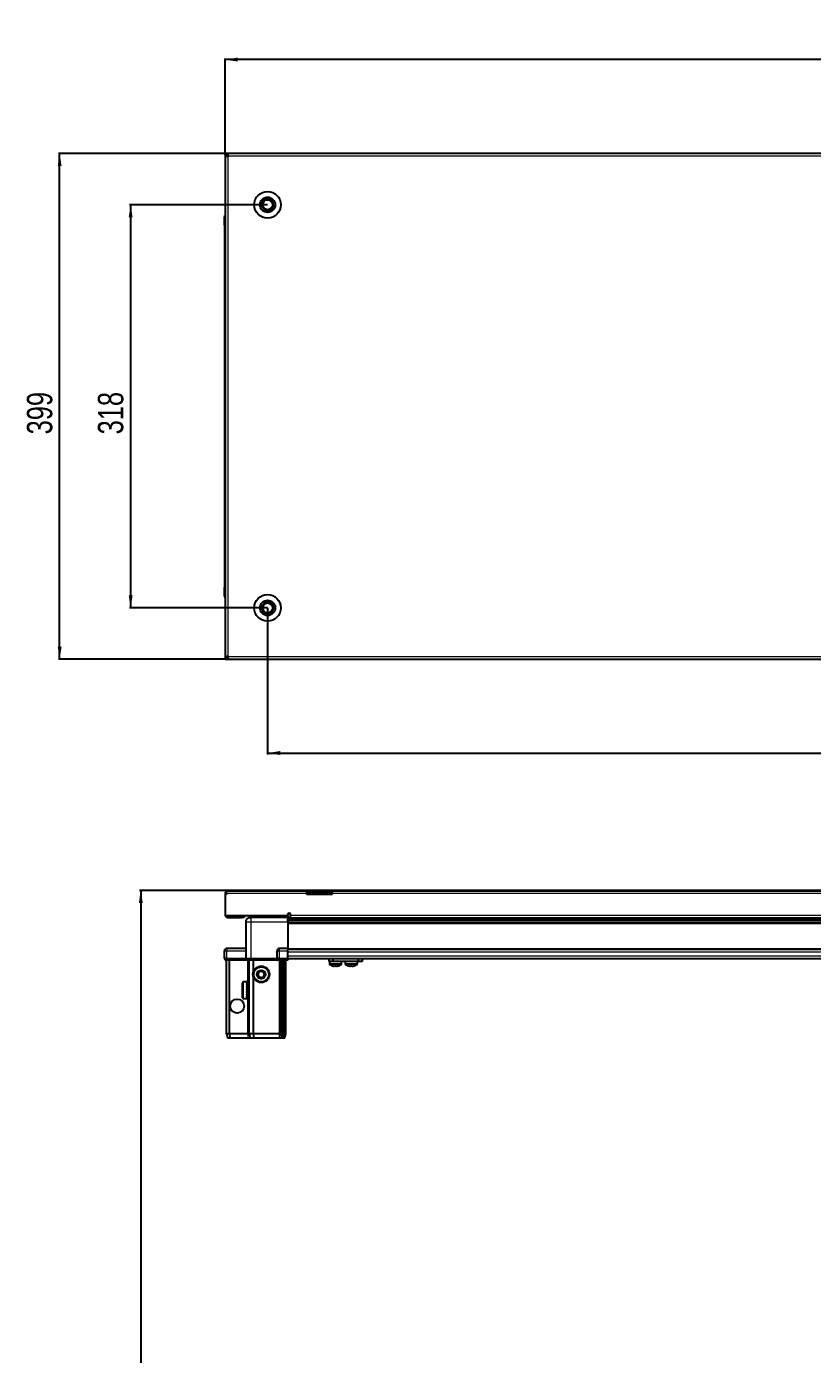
# Model space of a CAD drawing. Header units: millimetres. Extents: x 1415 to 5308, y -619 to 1524.
# Drawn here: x 1415 to 2035, y 428 to 1476 of the extents above; entities that cross this region are included whole.
import ezdxf

# ---------------------------------------------------------------- set-up
doc = ezdxf.new("R2010")
doc.units = ezdxf.units.MM
doc.layers.add('FORMAT', color=7, linetype='Continuous')
doc.styles.add('SLDTEXTSTYLE0', font='TXT', dxfattribs={"width": 0.75})
doc.dimstyles.new('SLDDIMSTYLE0', dxfattribs={"dimtxt": 20, "dimasz": 10, "dimexe": 0, "dimexo": 0.0625, "dimgap": 5, "dimtad": 2, "dimdec": 1, "dimrnd": 1e-09, "dimzin": 12, "dimdsep": 46, "dimtxsty": 'SLDTEXTSTYLE0', "dimsah": 1, "dimcen": 0.09, "dimadec": 0, "dimazin": 3, "dimtfac": 1, "dimtofl": 0, "dimtmove": 0, "dimatfit": 3, "dimfxl": 0, "dimfrac": 2, "dimtolj": 1, "dimtzin": 12, "dimarcsym": 0})

# ---------------------------------------------------------------- blocks, each defined once
blk = doc.blocks.new('_D')
at = {"layer": 'FORMAT'}
for p, q in [((1571.3, 1375.8), (1439.8, 1375.8)), ((1440.8, 976.8), (1440.8, 1375.8)), ((1571.3, 976.8), (1439.8, 976.8))]:
    blk.add_line(p, q, dxfattribs=at)
for points in [[(1440.8, 1375.8), (1439.3, 1365.8), (1442.4, 1365.8)], [(1440.8, 976.8), (1442.4, 986.8), (1439.3, 986.8)]]:
    blk.add_solid(points, dxfattribs=at)
at = {"layer": 'FORMAT', "insert": (1415, 1154.2), "char_height": 20, "attachment_point": 1, "rotation": 90, "style": 'SLDTEXTSTYLE0'}
blk.add_mtext('399', dxfattribs=at)
blk = doc.blocks.new('_D_1')
at = {"layer": 'FORMAT'}
for p, q in [((1571.3, 1375.8), (1571.3, 1450.8)), ((2570.3, 1449.8), (1571.3, 1449.8)), ((2570.3, 1375.8), (2570.3, 1450.8))]:
    blk.add_line(p, q, dxfattribs=at)
for points in [[(1571.3, 1449.8), (1581.3, 1448.3), (1581.3, 1451.4)], [(2570.3, 1449.8), (2560.3, 1451.4), (2560.3, 1448.3)]]:
    blk.add_solid(points, dxfattribs=at)
at = {"layer": 'FORMAT', "insert": (2048.7, 1475.6), "char_height": 20, "attachment_point": 1, "style": 'SLDTEXTSTYLE0'}
blk.add_mtext('999', dxfattribs=at)
blk = doc.blocks.new('_D_2')
at = {"layer": 'FORMAT'}
for p, q in [((1604.8, 1017.3), (1604.8, 901.8)), ((2536.8, 1017.3), (2536.8, 901.8)), ((1604.8, 902.8), (2536.8, 902.8))]:
    blk.add_line(p, q, dxfattribs=at)
for points in [[(1604.8, 902.8), (1614.8, 901.3), (1614.8, 904.4)], [(2536.8, 902.8), (2526.8, 904.4), (2526.8, 901.3)]]:
    blk.add_solid(points, dxfattribs=at)
at = {"layer": 'FORMAT', "insert": (2048.7, 928.6), "char_height": 20, "attachment_point": 1, "style": 'SLDTEXTSTYLE0'}
blk.add_mtext('932', dxfattribs=at)
blk = doc.blocks.new('_D_4')
at = {"layer": 'FORMAT'}
for p, q in [((1604.8, 1335.3), (1495.8, 1335.3)), ((1496.8, 1335.3), (1496.8, 1017.3)), ((1604.8, 1017.3), (1495.8, 1017.3))]:
    blk.add_line(p, q, dxfattribs=at)
for points in [[(1496.8, 1335.3), (1495.3, 1325.3), (1498.4, 1325.3)], [(1496.8, 1017.3), (1498.4, 1027.3), (1495.3, 1027.3)]]:
    blk.add_solid(points, dxfattribs=at)
at = {"layer": 'FORMAT', "insert": (1471, 1154.2), "char_height": 20, "attachment_point": 1, "rotation": 90, "style": 'SLDTEXTSTYLE0'}
blk.add_mtext('318', dxfattribs=at)
blk = doc.blocks.new('_D_8')
at = {"layer": 'FORMAT'}
for p, q in [((2065, 794.5), (1503.8, 794.5)), ((1504.8, 794.5), (1504.8, -612.5)), ((1573.4, -612.5), (1503.8, -612.5))]:
    blk.add_line(p, q, dxfattribs=at)
for points in [[(1504.8, 794.5), (1503.3, 784.5), (1506.4, 784.5)], [(1504.8, -612.5), (1506.4, -602.5), (1503.3, -602.5)]]:
    blk.add_solid(points, dxfattribs=at)
at = {"layer": 'FORMAT', "insert": (1479, 61.5), "char_height": 20, "attachment_point": 1, "rotation": 90, "style": 'SLDTEXTSTYLE0'}
blk.add_mtext('1407', dxfattribs=at)

msp = doc.modelspace()

# ---------------------------------------------------------------- linework, layer by layer
at = {"color": 7, "linetype": 'Continuous', "lineweight": 25}
for p, q in [((1571.32, 1374.32), (1571.32, 1375.82)), ((1573.42, 1375.82), (1571.32, 1375.82)), ((1571.32, 1374.32), (1573.42, 1374.32)), ((1571.32, 1374.32), (1571.32, 1373.72)), ((1571.32, 1373.72), (1571.32, 978.92)), ((1571.32, 1373.72), (1573.42, 1373.72)), ((1573.42, 1375.82), (1573.42, 1373.72)), ((2568.22, 1375.82), (1573.42, 1375.82)), ((1570.82, 1325.82), (1570.82, 1319.32)), ((1570.82, 1319.32), (1570.82, 1325.82)), ((1570.82, 1319.32), (1570.82, 1319.32)), ((1571.32, 1319.32), (1570.82, 1319.32)), ((1570.97, 1319.32), (1570.97, 1033.32)), ((1570.82, 1026.82), (1570.82, 1033.32)), ((1570.82, 1033.32), (1570.82, 1033.32)), ((1570.82, 1033.32), (1570.82, 1033.32)), ((1570.82, 1033.32), (1570.82, 1026.82)), ((1571.32, 1033.32), (1570.82, 1033.32)), ((1571.32, 1025.5), (1571.32, 1025.5)), ((1573.42, 978.92), (1571.32, 978.92)), ((1571.32, 978.92), (1571.32, 978.32)), ((1571.32, 978.32), (1571.32, 976.82)), ((1573.42, 978.32), (1571.32, 978.32)), ((1571.32, 976.82), (1573.42, 976.82)), ((1573.42, 978.92), (1573.42, 976.82)), ((1573.42, 976.82), (2568.22, 976.82)), ((1572.32, 792.11), (1571.32, 792.11)), ((1571.32, 792.11), (1571.32, 791.21)), ((1571.32, 791.21), (1571.32, 774.71)), ((1572.32, 791.21), (1571.32, 791.21)), ((1572.32, 792.11), (1572.32, 791.21)), ((1572.92, 794.21), (1635.82, 794.21)), ((1635.82, 792.11), (1635.82, 794.21)), ((1635.82, 794.21), (1645.82, 794.21)), ((1645.82, 792.71), (1635.82, 792.71)), ((1635.82, 791.21), (1635.82, 792.11)), ((1655.82, 791.21), (1635.82, 791.21)), ((1645.82, 794.21), (1655.82, 794.21)), ((1655.82, 792.71), (1645.82, 792.71)), ((1655.82, 794.21), (2485.82, 794.21)), ((1655.82, 794.21), (1655.82, 792.11)), ((1655.82, 791.21), (1655.82, 792.11)), ((1620.82, 774.71), (1620.82, 775.56)), ((1622.82, 775.56), (1622.82, 774.81)), ((1571.32, 774.71), (1620.82, 774.71)), ((1573.42, 773.21), (1584.32, 773.21)), ((1586.32, 773.21), (1584.32, 773.21)), ((1586.32, 774.71), (1586.32, 773.21)), ((1587.82, 740.71), (1587.82, 769.71)), ((1591.57, 774.71), (1591.57, 773.21)), ((1620.82, 773.21), (1591.82, 773.21)), ((1618.07, 773.21), (1618.07, 774.71)), ((1620.67, 773.21), (1620.67, 769.71)), ((1620.82, 774.71), (1620.82, 773.21)), ((1620.82, 772.56), (1644.7, 772.56)), ((2520.82, 770.77), (1620.82, 770.77)), ((2520.82, 770.74), (1620.82, 770.74)), ((1620.82, 769.71), (1620.82, 748.71)), ((1622.82, 772.71), (1622.82, 774.81)), ((1622.82, 772.71), (2058.32, 772.71)), ((1639.32, 772.71), (1639.32, 772.56)), ((1639.48, 772.71), (1639.48, 772.56)), ((1639.69, 772.71), (1639.69, 772.56)), ((1640.24, 772.71), (1640.24, 772.56)), ((1640.65, 772.71), (1640.65, 772.56)), ((1641.54, 772.71), (1641.54, 772.56)), ((1642.13, 772.71), (1642.13, 772.56)), ((1643.26, 772.71), (1643.26, 772.56)), ((1643.96, 772.71), (1643.96, 772.56)), ((1644.7, 772.56), (1645.24, 772.56)), ((1645.24, 772.71), (1645.24, 772.56)), ((1645.24, 772.56), (1645.24, 772.56)), ((1645.24, 772.56), (1645.97, 772.56)), ((1645.43, 772.71), (1645.43, 772.56)), ((1645.93, 772.71), (1645.93, 772.56)), ((1645.97, 772.56), (1645.98, 772.56)), ((1645.98, 772.71), (1645.98, 772.56)), ((1645.98, 772.56), (1646.94, 772.56)), ((1646.94, 772.56), (2494.7, 772.56)), ((1647.27, 772.71), (1647.27, 772.56)), ((1647.28, 772.71), (1647.28, 772.56)), ((1647.98, 772.71), (1647.98, 772.56)), ((1649.15, 772.71), (1649.15, 772.56)), ((1649.77, 772.71), (1649.77, 772.56)), ((1650.71, 772.71), (1650.71, 772.56)), ((1651.17, 772.71), (1651.17, 772.56)), ((1651.8, 772.71), (1651.8, 772.56)), ((1652.05, 772.71), (1652.05, 772.56)), ((1652.29, 772.71), (1652.29, 772.56)), ((1652.32, 772.71), (1652.32, 772.56)), ((1570.82, 740.71), (1570.82, 746.71)), ((1587.82, 748.71), (1572.82, 748.71)), ((1612.32, 740.71), (1612.32, 746.71)), ((1620.82, 748.71), (1614.32, 748.71)), ((1620.82, 746.71), (1620.82, 748.71)), ((1620.82, 748.06), (2520.82, 748.06)), ((1620.82, 740.71), (1620.82, 746.71)), ((1570.82, 740.71), (1570.82, 740.38)), ((1572.82, 740.71), (1570.82, 740.71)), ((1570.82, 740.71), (1570.82, 740.38)), ((1570.82, 740.71), (1570.82, 740.71)), ((1570.82, 740.38), (1571.32, 739.51)), ((1570.82, 740.38), (1571.32, 739.51)), ((1571.32, 739.51), (1572.82, 739.51)), ((1572.32, 681.21), (1572.32, 739.51)), ((1572.82, 740.71), (1587.62, 740.71)), ((1587.62, 739.51), (1572.82, 739.51)), ((1574.82, 681.21), (1574.82, 739.51)), ((1587.62, 740.71), (1587.82, 740.71)), ((1587.82, 739.51), (1587.62, 739.51)), ((1587.82, 740.71), (1587.82, 739.51)), ((1587.82, 740.71), (1591.82, 740.71)), ((1591.82, 739.51), (1587.82, 739.51)), ((1590.32, 681.21), (1590.32, 739.51)), ((1591.82, 740.71), (1612.12, 740.71)), ((1612.12, 739.51), (1591.82, 739.51)), ((1593.82, 730.71), (1593.82, 739.51)), ((1612.12, 740.71), (1612.32, 740.71)), ((1612.32, 739.51), (1612.12, 739.51)), ((1612.32, 740.71), (1612.32, 739.51)), ((1614.32, 740.71), (1612.32, 740.71)), ((1612.32, 740.71), (1614.32, 740.71)), ((1612.32, 739.51), (1613, 739.51)), ((1620.82, 739.51), (1613, 739.51)), ((1614.32, 740.71), (1620.82, 740.71)), ((1614.32, 740.38), (1620.82, 740.38)), ((1615.32, 681.21), (1615.32, 739.51)), ((1616.32, 681.21), (1616.32, 739.51)), ((1617.82, 681.21), (1617.82, 739.51)), ((1619.32, 681.21), (1619.32, 739.51)), ((1620.82, 740.86), (2520.82, 740.86)), ((1620.82, 740.71), (1620.82, 740.38)), ((1620.82, 740.38), (1620.82, 739.51)), ((1653.27, 738.36), (1653.27, 740.86)), ((1656.27, 738.36), (1653.27, 738.36)), ((1653.62, 738.36), (1653.62, 736.46)), ((1656.27, 740.86), (1656.27, 738.36)), ((1676.47, 738.36), (1656.27, 738.36)), ((1663.12, 736.46), (1663.12, 738.36)), ((1666.07, 738.36), (1666.07, 736.46)), ((1666.12, 738.36), (1666.12, 736.46)), ((1675.62, 736.46), (1675.62, 738.36)), ((1676.47, 738.36), (1676.47, 740.86)), ((1679.47, 738.36), (1676.47, 738.36)), ((1679.47, 740.86), (1679.47, 738.36)), ((1593.82, 681.21), (1593.82, 725.71)), ((1585.12, 710.01), (1585.12, 721.41)), ((1588.82, 722.21), (1585.92, 722.21)), ((1588.32, 722.12), (1588.82, 722.12)), ((1588.32, 722.12), (1588.32, 721.95)), ((1588.32, 721.95), (1588.82, 721.95)), ((1588.32, 721.47), (1588.82, 721.47)), ((1588.32, 721.47), (1588.32, 721.09)), ((1588.32, 721.09), (1588.82, 721.09)), ((1588.32, 720.25), (1588.82, 720.25)), ((1588.32, 720.25), (1588.32, 719.69)), ((1588.32, 719.69), (1588.82, 719.69)), ((1588.32, 718.59), (1588.82, 718.59)), ((1588.32, 718.59), (1588.32, 717.91)), ((1588.32, 717.91), (1588.82, 717.91)), ((1588.32, 716.65), (1588.82, 716.65)), ((1588.32, 716.65), (1588.32, 715.91)), ((1588.32, 716.35), (1588.82, 716.35)), ((1588.32, 715.91), (1588.82, 715.91)), ((1588.32, 714.61), (1588.82, 714.61)), ((1588.32, 714.61), (1588.32, 713.89)), ((1588.32, 714.48), (1588.82, 714.48)), ((1588.32, 713.89), (1588.82, 713.89)), ((1588.32, 712.69), (1588.82, 712.69)), ((1588.32, 712.69), (1588.32, 712.06)), ((1588.82, 722.12), (1588.82, 722.21)), ((1588.82, 721.95), (1588.82, 722.12)), ((1588.82, 721.47), (1588.82, 721.95)), ((1588.82, 721.09), (1588.82, 721.47)), ((1588.82, 720.25), (1588.82, 721.09)), ((1588.82, 719.69), (1588.82, 720.25)), ((1588.92, 720.11), (1588.82, 720.11)), ((1588.82, 718.59), (1588.82, 719.69)), ((1588.82, 717.91), (1588.82, 718.59)), ((1588.82, 716.65), (1588.82, 717.91)), ((1588.82, 716.35), (1588.82, 716.65)), ((1588.82, 714.61), (1588.82, 715.91)), ((1588.82, 713.89), (1588.82, 714.48)), ((1588.82, 712.69), (1588.82, 713.89)), ((1588.82, 712.06), (1588.82, 712.69)), ((1588.92, 718.6), (1588.92, 720.11)), ((1588.92, 711.31), (1588.92, 718.6)), ((1590.32, 719.71), (1589.32, 719.71)), ((1585.92, 709.21), (1588.82, 709.21)), ((1588.32, 712.06), (1588.82, 712.06)), ((1588.32, 711.06), (1588.82, 711.06)), ((1588.32, 711.06), (1588.32, 710.57)), ((1588.32, 710.57), (1588.82, 710.57)), ((1588.32, 709.88), (1588.82, 709.88)), ((1588.32, 709.88), (1588.32, 709.6)), ((1588.32, 709.6), (1588.82, 709.6)), ((1588.32, 709.28), (1588.82, 709.28)), ((1588.32, 709.28), (1588.32, 709.22)), ((1588.32, 709.22), (1588.82, 709.22)), ((1588.82, 711.06), (1588.82, 712.06)), ((1588.82, 711.31), (1588.92, 711.31)), ((1588.82, 710.57), (1588.82, 711.06)), ((1588.82, 709.88), (1588.82, 710.57)), ((1588.82, 709.6), (1588.82, 709.88)), ((1588.82, 709.28), (1588.82, 709.6)), ((1588.82, 709.22), (1588.82, 709.28)), ((1588.82, 709.21), (1588.82, 709.22)), ((1589.32, 711.71), (1590.32, 711.71)), ((1574.82, 681.21), (1572.32, 681.21)), ((1572.32, 681.21), (1573.12, 678.21)), ((1574.82, 681.21), (1574.97, 678.21)), ((1589.32, 681.21), (1574.82, 681.21)), ((1590.32, 681.21), (1589.32, 681.21)), ((1593.82, 681.21), (1590.32, 681.21)), ((1590.32, 681.21), (1591.12, 678.21)), ((1614.32, 681.21), (1593.82, 681.21)), ((1594.15, 678.21), (1593.82, 681.21)), ((1615.32, 681.21), (1614.32, 681.21)), ((1616.32, 681.21), (1615.32, 681.21)), ((1616.12, 678.21), (1615.32, 681.21)), ((1617.82, 681.21), (1616.32, 681.21)), ((1616.86, 678.21), (1616.32, 681.21)), ((1617.36, 678.21), (1617.82, 681.21)), ((1619.32, 681.21), (1617.82, 681.21)), ((1618.52, 678.21), (1619.32, 681.21)), ((1573.12, 678.21), (1574.97, 678.21)), ((1574.97, 678.21), (1589.32, 678.21)), ((1589.32, 678.21), (1591.12, 678.21)), ((1591.12, 678.21), (1594.15, 678.21)), ((1594.15, 678.21), (1614.32, 678.21)), ((1614.32, 678.21), (1616.12, 678.21)), ((1616.12, 678.21), (1616.86, 678.21)), ((1616.86, 678.21), (1617.36, 678.21)), ((1617.36, 678.21), (1618.52, 678.21))]:
    msp.add_line(p, q, dxfattribs=at)
at = {"color": 8, "linetype": 'Continuous', "lineweight": 18}
for p, q in [((1573.42, 1373.72), (1573.42, 978.92)), ((2568.22, 1373.72), (1573.42, 1373.72)), ((1571.32, 1325.82), (1570.82, 1325.82)), ((1571.32, 1026.82), (1570.82, 1026.82)), ((1573.42, 978.92), (2568.22, 978.92)), ((1635.82, 792.11), (1572.32, 792.11)), ((1645.82, 792.71), (1645.82, 794.21)), ((2485.82, 792.11), (1655.82, 792.11)), ((1573.42, 774.71), (1573.42, 773.21)), ((1584.32, 773.21), (1584.32, 774.71)), ((1591.82, 769.71), (1620.82, 769.71)), ((1591.82, 740.71), (1591.82, 769.71)), ((1620.82, 773.21), (1622.82, 773.21)), ((2520.82, 771.98), (1620.82, 771.98)), ((1620.82, 769.53), (2520.82, 769.53)), ((2520.82, 768.12), (1620.82, 768.12)), ((1622.82, 774.81), (2058.32, 774.81)), ((1570.82, 746.71), (1572.82, 746.71)), ((1572.82, 748.71), (1572.82, 746.71)), ((1572.82, 746.71), (1587.82, 746.71)), ((1572.82, 740.71), (1572.82, 746.71)), ((1612.32, 746.71), (1614.32, 746.71)), ((1614.32, 746.71), (1614.32, 748.71)), ((1614.32, 740.71), (1614.32, 746.71)), ((1614.32, 746.71), (1620.82, 746.71)), ((1620.82, 748.71), (2520.82, 748.71)), ((1620.82, 746.06), (2520.82, 746.06)), ((1572.82, 740.71), (1572.82, 739.51)), ((1587.62, 739.51), (1587.62, 740.71)), ((1589.32, 719.71), (1589.32, 739.51)), ((1591.82, 740.71), (1591.82, 739.51)), ((1612.12, 739.51), (1612.12, 740.71)), ((1614.32, 740.71), (1614.32, 740.38)), ((1614.32, 681.21), (1614.32, 739.51)), ((1620.82, 742.86), (2520.82, 742.86)), ((1663.12, 736.46), (1653.62, 736.46)), ((1662.93, 736.09), (1653.81, 736.09)), ((1666.12, 736.46), (1666.07, 736.46)), ((1675.62, 736.46), (1666.12, 736.46)), ((1666.31, 736.09), (1666.26, 736.09)), ((1675.43, 736.09), (1666.31, 736.09)), ((1585.92, 709.21), (1585.92, 722.21)), ((1589.32, 718.34), (1589.32, 719.71)), ((1589.32, 711.71), (1589.32, 718.34)), ((1589.32, 681.21), (1589.32, 711.71)), ((1589.32, 681.21), (1589.32, 678.21)), ((1614.32, 678.21), (1614.32, 681.21))]:
    msp.add_line(p, q, dxfattribs=at)
at = {"color": 7, "linetype": 'Continuous', "lineweight": 25}
for centre, radius in [((1604.82, 1335.32), 10.5), ((1604.82, 1335.32), 6), ((1604.82, 1335.32), 3.9), ((1604.82, 1017.32), 10.5), ((1604.82, 1017.32), 6), ((1604.82, 1017.32), 3.9), ((1599.82, 728.21), 6.5), ((1599.82, 728.21), 3.46), ((1580.82, 703.21), 5.5)]:
    msp.add_circle(centre, radius, dxfattribs=at)
at = {"color": 8, "linetype": 'Continuous', "lineweight": 18}
msp.add_circle((1599.82, 728.21), 5.7, dxfattribs=at)
at = {"color": 7, "linetype": 'Continuous', "lineweight": 25}
for centre, radius, start, end in [((1604.82, 1335.32), 4.62, 120, 180), ((1604.82, 1335.32), 4.62, 180, 240), ((1604.82, 1335.32), 4.62, 60, 120), ((1604.82, 1335.32), 4.62, 240, 300), ((1604.82, 1335.32), 4.62, 0, 60), ((1604.82, 1335.32), 4.62, 300, 0), ((1572.82, 1325.82), 2, 138.57492, 180), ((1572.82, 1325.82), 2, 138.59038, 180), ((1572.82, 1026.82), 2, 180, 198.58003), ((1572.82, 1026.82), 2, 180, 221.39416), ((1572.82, 1026.82), 2, 213.94202, 221.40962), ((1604.82, 1017.32), 4.62, 120, 180), ((1604.82, 1017.32), 4.62, 180, 240), ((1604.82, 1017.32), 4.62, 60, 120), ((1604.82, 1017.32), 4.62, 360, 60), ((1604.82, 1017.32), 4.62, 300, 360), ((1604.82, 1017.32), 4.62, 240, 300), ((1621.82, 775.56), 1, 0, 180), ((1573.42, 775.31), 2.1, 196.60155, 270), ((1572.82, 746.71), 2, 90, 180), ((1614.32, 746.71), 2, 90, 180), ((1654.07, 736.46), 0.45, 180, 235.28209), ((1658.37, 742.66), 8, 235.28209, 258.9392), ((1658.37, 742.66), 8, 281.00757, 304.71791), ((1662.67, 736.46), 0.45, 304.71791, 0), ((1666.52, 736.46), 0.45, 180, 235.28209), ((1666.57, 736.46), 0.45, 180, 235.28209), ((1670.82, 742.66), 8, 235.28209, 256.54113), ((1670.87, 742.66), 8, 235.28209, 259.06255), ((1670.87, 742.66), 8, 280.87532, 304.71791), ((1675.17, 736.46), 0.45, 304.71791, 0), ((1599.82, 728.21), 2.5, 134.92207, 194.92207), ((1599.82, 728.21), 2.5, 194.92207, 254.92207), ((1599.82, 728.21), 2.5, 74.92207, 134.92207), ((1599.82, 728.21), 2.5, 254.92207, 314.92207), ((1599.82, 728.21), 2.5, 14.92207, 74.92207), ((1599.82, 728.21), 2.5, 314.92207, 14.92207), ((1585.92, 721.41), 0.8, 90, 180), ((1589.32, 720.11), 0.4, 180, 270), ((1585.92, 710.01), 0.8, 180, 270), ((1589.32, 711.31), 0.4, 90, 180)]:
    msp.add_arc(centre, radius, start, end, dxfattribs=at)
msp.add_ellipse((1614.32, 736.92), major_axis=(0, 3.46), ratio=0.5773503, start_param=0, end_param=0.7227342, dxfattribs=at)
for points, knots in [([(1600.2, 1335.32), (1600.53, 1335.9), (1601.1, 1336.88), (1601.92, 1338.3), (1602.33, 1339.01), (1602.51, 1339.32)], [0, 0, 0, 0, 0.4391308, 0.7513783, 1, 1, 1, 1]), ([(1602.51, 1331.32), (1602.18, 1331.9), (1601.61, 1332.88), (1600.79, 1334.3), (1600.38, 1335.01), (1600.2, 1335.32)], [0, 0, 0, 0, 0.4391308, 0.7513783, 1, 1, 1, 1]), ([(1602.51, 1339.32), (1602.71, 1339.32), (1603.42, 1339.32), (1604.72, 1339.32), (1606.11, 1339.32), (1606.86, 1339.32), (1607.13, 1339.32)], [0, 0, 0, 0, 0.1393293, 0.4852696, 0.8163565, 1, 1, 1, 1]), ([(1607.13, 1331.32), (1606.86, 1331.32), (1606.11, 1331.32), (1604.72, 1331.32), (1603.42, 1331.32), (1602.71, 1331.32), (1602.51, 1331.32)], [0, 0, 0, 0, 0.1836435, 0.5147304, 0.8606707, 1, 1, 1, 1]), ([(1607.13, 1339.32), (1607.46, 1338.75), (1608.03, 1337.77), (1608.85, 1336.35), (1609.26, 1335.64), (1609.44, 1335.32)], [0, 0, 0, 0, 0.4391308, 0.7513783, 1, 1, 1, 1]), ([(1609.44, 1335.32), (1609.11, 1334.75), (1608.54, 1333.77), (1607.72, 1332.35), (1607.31, 1331.64), (1607.13, 1331.32)], [0, 0, 0, 0, 0.4391308, 0.7513783, 1, 1, 1, 1]), ([(1600.2, 1017.32), (1600.53, 1017.9), (1601.1, 1018.88), (1601.92, 1020.3), (1602.33, 1021.01), (1602.51, 1021.32)], [0, 0, 0, 0, 0.4391308, 0.7513783, 1, 1, 1, 1]), ([(1602.51, 1013.32), (1602.18, 1013.9), (1601.61, 1014.88), (1600.79, 1016.3), (1600.38, 1017.01), (1600.2, 1017.32)], [0, 0, 0, 0, 0.4391308, 0.7513783, 1, 1, 1, 1]), ([(1602.51, 1021.32), (1602.71, 1021.32), (1603.42, 1021.32), (1604.72, 1021.32), (1606.11, 1021.32), (1606.86, 1021.32), (1607.13, 1021.32)], [0, 0, 0, 0, 0.1393293, 0.4852696, 0.8163565, 1, 1, 1, 1]), ([(1607.13, 1021.32), (1607.46, 1020.75), (1608.03, 1019.77), (1608.85, 1018.35), (1609.26, 1017.64), (1609.44, 1017.32)], [0, 0, 0, 0, 0.4391308, 0.7513783, 1, 1, 1, 1]), ([(1609.44, 1017.32), (1609.11, 1016.75), (1608.54, 1015.77), (1607.72, 1014.35), (1607.31, 1013.64), (1607.13, 1013.32)], [0, 0, 0, 0, 0.4391308, 0.7513783, 1, 1, 1, 1]), ([(1607.13, 1013.32), (1606.86, 1013.32), (1606.11, 1013.32), (1604.72, 1013.32), (1603.42, 1013.32), (1602.71, 1013.32), (1602.51, 1013.32)], [0, 0, 0, 0, 0.1836435, 0.5147304, 0.8606707, 1, 1, 1, 1]), ([(1572.92, 794.12), (1572.84, 794.11), (1572.52, 794.06), (1572.03, 793.73), (1571.57, 793.19), (1571.35, 792.6), (1571.33, 792.24), (1571.32, 792.11)], [0, 0, 0, 0, 0.08926243, 0.34750854, 0.60575149, 0.86399435, 1, 1, 1, 1]), ([(1572.32, 792.11), (1572.37, 792.37), (1572.46, 792.86), (1572.59, 793.5), (1572.72, 793.97), (1572.83, 794.19), (1572.9, 794.21), (1572.92, 794.21)], [0, 0, 0, 0, 0.23025534, 0.4485219, 0.6667858, 0.88504963, 1, 1, 1, 1]), ([(1587.82, 769.71), (1587.87, 770.15), (1587.94, 770.83), (1588.38, 771.65), (1588.83, 772.21), (1589.39, 772.66), (1590.2, 773.09), (1590.88, 773.17), (1591.32, 773.21)], [0, 0, 0, 0, 0.2394568, 0.3683607, 0.5, 0.6316393, 0.7605432, 1, 1, 1, 1]), ([(1591.82, 773.21), (1591.75, 773.21), (1591.62, 773.21), (1591.46, 773.21), (1591.34, 773.21), (1591.33, 773.21), (1591.32, 773.21)], [0, 0, 0, 0, 0.2493943, 0.5003335, 0.7501667, 1, 1, 1, 1]), ([(1620.82, 769.71), (1620.82, 770.11), (1620.82, 770.89), (1620.82, 771.94), (1620.82, 772.73), (1620.82, 773.15), (1620.82, 773.2), (1620.82, 773.21)], [0, 0, 0, 0, 0.2146939, 0.4293877, 0.6440816, 0.8587754, 1, 1, 1, 1]), ([(1656.87, 734.81), (1656.87, 734.81), (1656.87, 734.8), (1656.73, 734.84), (1656.55, 734.89), (1656.4, 734.94), (1656.33, 734.97), (1656.32, 734.98), (1656.32, 734.99), (1656.33, 734.99), (1656.35, 734.98), (1656.42, 734.97), (1656.71, 734.9), (1657.09, 734.83), (1657.51, 734.8), (1657.78, 734.82), (1657.94, 734.89), (1658.04, 734.96), (1658.11, 734.98), (1658.14, 734.99), (1658.16, 734.99), (1658.18, 734.99), (1658.22, 734.98), (1658.32, 734.95), (1658.48, 734.88), (1658.7, 734.82), (1659, 734.8), (1659.34, 734.82), (1659.65, 734.87), (1659.89, 734.92), (1660.01, 734.95), (1660.09, 734.97), (1660.14, 734.98), (1660.18, 734.98), (1660.2, 734.99), (1660.2, 734.99), (1660.2, 734.99)], [0, 0, 0, 0, 0.0260981, 0.0798373, 0.1372046, 0.1783571, 0.1990393, 0.2033396, 0.2076895, 0.2107229, 0.2145438, 0.2214795, 0.2486016, 0.3557772, 0.404897, 0.4544227, 0.54605, 0.5914038, 0.5971187, 0.6013251, 0.6043817, 0.6074438, 0.6119905, 0.6242286, 0.6785193, 0.7597502, 0.8043048, 0.8490258, 0.923625, 0.9513598, 0.9687075, 0.9799959, 0.9911421, 0.9954732, 0.998845, 1, 1, 1, 1]), ([(1660.2, 734.99), (1660.21, 734.99), (1660.21, 734.99), (1660.22, 734.98), (1660.17, 734.94), (1660.03, 734.88), (1659.9, 734.82), (1659.84, 734.8), (1659.88, 734.81), (1659.9, 734.81)], [0, 0, 0, 0, 0.0151829, 0.0365363, 0.0956997, 0.3601423, 0.6752387, 0.8745348, 1, 1, 1, 1]), ([(1669.36, 734.81), (1669.36, 734.81), (1669.38, 734.81), (1669.24, 734.85), (1669.08, 734.92), (1668.96, 734.97), (1668.96, 734.98), (1668.96, 734.99), (1668.98, 734.99), (1669, 734.98), (1669.09, 734.96), (1669.43, 734.89), (1669.86, 734.81), (1670.29, 734.8), (1670.51, 734.83), (1670.68, 734.89), (1670.8, 734.94), (1670.88, 734.97), (1670.93, 734.98), (1670.95, 734.99), (1670.98, 734.99), (1671, 734.98), (1671.06, 734.97), (1671.19, 734.9), (1671.34, 734.83), (1671.65, 734.8), (1672.04, 734.82), (1672.42, 734.89), (1672.72, 734.96), (1672.83, 734.98), (1672.85, 734.99), (1672.86, 734.99), (1672.87, 734.99), (1672.87, 734.98), (1672.81, 734.95), (1672.63, 734.88), (1672.43, 734.82), (1672.39, 734.81), (1672.38, 734.81)], [0, 0, 0, 0, 0.0283629, 0.08068229, 0.1383562, 0.16729235, 0.17091751, 0.17379549, 0.1766977, 0.18004982, 0.18639917, 0.21307731, 0.31901904, 0.35398038, 0.39928328, 0.44764465, 0.48233679, 0.49977215, 0.50339732, 0.50706434, 0.5096216, 0.51284268, 0.51868955, 0.54155386, 0.63190424, 0.67331293, 0.71506372, 0.79230674, 0.83054067, 0.83535832, 0.8389044, 0.84148121, 0.84406255, 0.84789549, 0.85821238, 0.90398018, 0.97245884, 1, 1, 1, 1]), ([(1597.03, 728.96), (1597.4, 729.33), (1598.08, 730.01), (1598.76, 730.69), (1599.08, 731)], [0, 0, 0, 0, 0.5346859, 1, 1, 1, 1]), ([(1597.78, 726.18), (1597.69, 726.51), (1597.48, 727.3), (1597.22, 728.27), (1597.06, 728.84), (1597.03, 728.96)], [0, 0, 0, 0, 0.36290056, 0.86687533, 1, 1, 1, 1]), ([(1600.56, 725.42), (1600.07, 725.56), (1599.13, 725.81), (1598.21, 726.06), (1597.78, 726.18)], [0, 0, 0, 0, 0.5346859, 1, 1, 1, 1]), ([(1599.08, 731), (1599.57, 730.87), (1600.51, 730.62), (1601.43, 730.37), (1601.86, 730.25)], [0, 0, 0, 0, 0.5346859, 1, 1, 1, 1]), ([(1602.61, 727.46), (1602.24, 727.1), (1601.56, 726.42), (1600.88, 725.74), (1600.56, 725.42)], [0, 0, 0, 0, 0.5346859, 1, 1, 1, 1]), ([(1601.86, 730.25), (1601.9, 730.13), (1602.05, 729.55), (1602.31, 728.59), (1602.52, 727.8), (1602.61, 727.46)], [0, 0, 0, 0, 0.1331247, 0.6370994, 1, 1, 1, 1])]:
    msp.add_open_spline(points, degree=3, knots=knots, dxfattribs=at)
at = {"color": 8, "linetype": 'Continuous', "lineweight": 18}
msp.add_open_spline([(1587.82, 769.71), (1587.88, 769.71), (1588, 769.71), (1588.93, 769.71), (1590.25, 769.71), (1591.3, 769.71), (1591.82, 769.71)], degree=3, dxfattribs=at)
msp.add_open_spline([(1591.82, 769.71), (1591.82, 770.15), (1591.82, 770.83), (1591.82, 771.65), (1591.82, 772.21), (1591.82, 772.66), (1591.82, 773.09), (1591.82, 773.17), (1591.82, 773.21)], degree=3, knots=[0, 0, 0, 0, 0.2394568, 0.3683607, 0.5, 0.6316393, 0.7605432, 1, 1, 1, 1], dxfattribs=at)

# ---------------------------------------------------------------- dimensions: what is measured, and where the dimension line sits
at = {"layer": 'FORMAT'}
dim = msp.add_linear_dim(base=(1571.32, 1449.82), p1=(2570.32, 1375.82), p2=(1571.32, 1375.82), dimstyle='SLDDIMSTYLE0', dxfattribs=at)
dim.commit()
dim.dimension.update_dxf_attribs({"geometry": '_D_1', "text_midpoint": (2070.82, 1449.82), "dimtype": 160})
for base, p1, p2, angle, picture, middle in [((1440.82, 1375.82), (1571.32, 976.82), (1571.32, 1375.82), 90, '_D', (1440.82, 1176.32)), ((1496.82, 1017.32), (1604.82, 1335.32), (1604.82, 1017.32), 90, '_D_4', (1496.82, 1176.32)), ((2536.82, 902.82), (1604.82, 1017.32), (2536.82, 1017.32), 0, '_D_2', (2070.82, 902.82)), ((1504.82, -612.49), (2065.03, 794.51), (1573.42, -612.49), 90, '_D_8', (1504.82, 91.01))]:
    dim = msp.add_linear_dim(base=base, p1=p1, p2=p2, angle=angle, dimstyle='SLDDIMSTYLE0', dxfattribs=at)
    dim.commit()
    dim.dimension.update_dxf_attribs({"geometry": picture, "text_midpoint": middle, "dimtype": 160})

doc.saveas('drawing.dxf')
